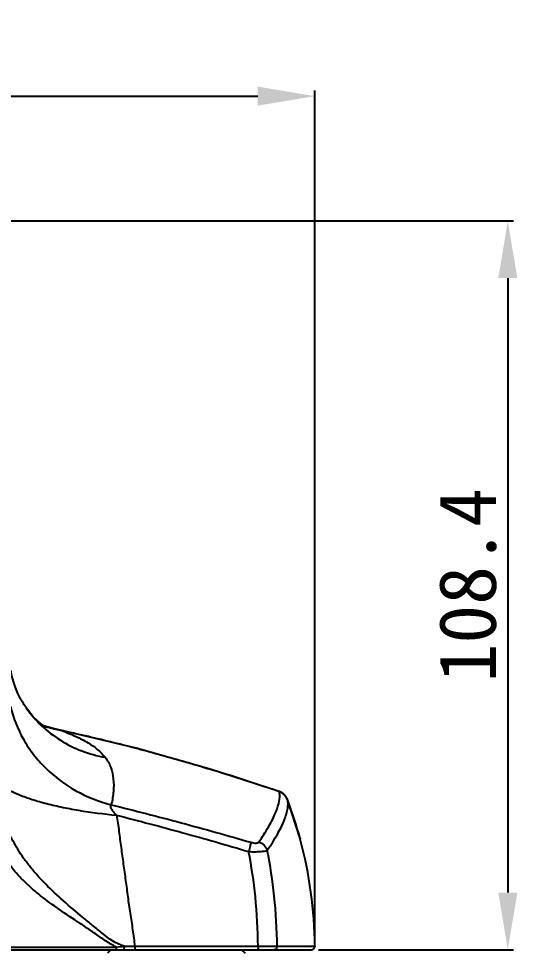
# Model space of a CAD drawing. Header units: millimetres. Extents: x 3495 to 4455, y 26793 to 27144.
# Drawn here: x 3788.6 to 3862.8, y 27005.4 to 27144.2 of the extents above; entities that cross this region are included whole.
import ezdxf

# ---------------------------------------------------------------- set-up
doc = ezdxf.new("R2010")
doc.units = ezdxf.units.MM
doc.styles.get("Standard").update_dxf_attribs({"font": ''})
doc.styles.get('Standard').set_extended_font_data('SimSun')
doc.dimstyles.new('副本 ISO-25-2bei', dxfattribs={"dimscale": 1.7, "dimtxt": 5, "dimasz": 5, "dimexe": 0.5, "dimexo": 0.625, "dimgap": 1, "dimtad": 1, "dimlfac": 0.0393, "dimdsep": 46, "dimtxsty": 'Standard', "dimcen": 2.5, "dimclrd": 1, "dimclre": 1, "dimclrt": 3, "dimadec": 0, "dimazin": 0, "dimtfac": 1, "dimtmove": 0, "dimatfit": 3, "dimfxl": 0, "dimarcsym": 0})

# ---------------------------------------------------------------- blocks, each defined once
blk = doc.blocks.new('*D1')
at = {"color": 1, "lineweight": -2, "transparency": 16777216}
for p, q in [((3689.71, 27007.26), (3689.71, 27133.55)), ((3832.67, 27007.26), (3832.67, 27133.55)), ((3698.21, 27132.7), (3824.17, 27132.7))]:
    blk.add_line(p, q, dxfattribs=at)
at = {"color": 1, "transparency": 16777216}
for points in [[(3698.21, 27134.12), (3698.21, 27131.28), (3689.71, 27132.7)], [(3824.17, 27134.12), (3824.17, 27131.28), (3832.67, 27132.7)]]:
    blk.add_solid(points, dxfattribs=at)
at = {"layer": 'Defpoints', "color": 0, "transparency": 16777216}
for p in [(3832.67, 27132.7), (3689.71, 27006.19), (3832.67, 27006.19)]:
    blk.add_point(p, dxfattribs=at)
at = {"color": 3, "transparency": 16777216, "insert": (3761.19, 27138.65), "char_height": 8.5, "attachment_point": 5, "bg_fill": 3, "box_fill_scale": 1.1, "bg_fill_color": 256, "bg_fill_true_color": 13158600, "bg_fill_transparency": 0}
blk.add_mtext('143', dxfattribs=at)
blk = doc.blocks.new('*D2')
at = {"color": 1, "lineweight": -2, "transparency": 16777216}
for p, q in [((3762.26, 27114.12), (3862.22, 27114.12)), ((3861.37, 27105.62), (3861.37, 27014.19)), ((3833.23, 27005.69), (3862.22, 27005.69))]:
    blk.add_line(p, q, dxfattribs=at)
at = {"color": 1, "transparency": 16777216}
for points in [[(3859.96, 27105.62), (3862.79, 27105.62), (3861.37, 27114.12)], [(3859.96, 27014.19), (3862.79, 27014.19), (3861.37, 27005.69)]]:
    blk.add_solid(points, dxfattribs=at)
at = {"layer": 'Defpoints', "color": 0, "transparency": 16777216}
for p in [(3761.19, 27114.12), (3832.16, 27005.69), (3861.37, 27005.69)]:
    blk.add_point(p, dxfattribs=at)
at = {"color": 3, "transparency": 16777216, "insert": (3855.42, 27059.9), "char_height": 8.5, "attachment_point": 5, "rotation": 90, "bg_fill": 3, "box_fill_scale": 1.1, "bg_fill_color": 256, "bg_fill_true_color": 13158600, "bg_fill_transparency": 0}
blk.add_mtext('108.4', dxfattribs=at)

msp = doc.modelspace()

# ---------------------------------------------------------------- linework, layer by layer
for points, knots in [([(3789.713, 27041.711), (3789.713, 27041.711), (3789.409, 27042.167), (3789.409, 27042.167), (3789.409, 27042.167), (3789.409, 27042.167), (3788.894, 27043.034), (3788.894, 27043.034), (3788.894, 27043.034), (3788.894, 27043.034), (3788.507, 27043.811), (3788.507, 27043.811), (3788.507, 27043.811), (3788.507, 27043.811), (3788.14, 27044.689), (3788.14, 27044.689), (3788.14, 27044.689), (3788.14, 27044.689), (3787.841, 27045.578), (3787.841, 27045.578), (3787.841, 27045.578), (3787.841, 27045.578), (3787.615, 27046.462), (3787.615, 27046.462), (3787.615, 27046.462), (3787.615, 27046.462), (3787.473, 27047.254), (3787.473, 27047.254)], [0, 0, 0, 0, 0.1428571, 0.1428571, 0.1428571, 0.1428572, 0.2857143, 0.2857143, 0.2857143, 0.2857143, 0.4285714, 0.4285714, 0.4285714, 0.4285714, 0.5714286, 0.5714286, 0.5714286, 0.5714286, 0.7142857, 0.7142857, 0.7142857, 0.7142857, 0.8571429, 0.8571429, 0.8571429, 0.8571429, 1, 1, 1, 1]), ([(3787.421, 27041.925), (3787.806, 27040.204), (3788.462, 27038.532), (3789.333, 27036.994), (3789.333, 27036.994), (3789.779, 27036.206), (3790.281, 27035.454), (3790.833, 27034.739), (3790.833, 27034.739), (3791.393, 27034.014), (3792.003, 27033.328), (3792.658, 27032.685), (3792.658, 27032.685), (3793.987, 27031.382), (3795.497, 27030.258), (3797.127, 27029.347), (3797.127, 27029.347), (3798.779, 27028.423), (3800.554, 27027.717), (3802.381, 27027.247)], [0, 0, 0, 0, 0.2, 0.2, 0.2, 0.2, 0.4, 0.4, 0.4, 0.4, 0.6, 0.6, 0.6, 0.6, 0.8, 0.8, 0.8, 0.8, 1, 1, 1, 1]), ([(3792.553, 27038.843), (3792.553, 27038.843), (3792.65, 27038.797), (3792.65, 27038.797), (3792.65, 27038.797), (3792.65, 27038.797), (3792.522, 27038.876), (3792.522, 27038.876), (3792.522, 27038.876), (3792.522, 27038.876), (3791.879, 27039.34), (3791.879, 27039.34), (3791.879, 27039.34), (3791.879, 27039.34), (3790.801, 27040.354), (3790.801, 27040.354), (3790.801, 27040.354), (3790.801, 27040.354), (3789.748, 27041.661), (3789.748, 27041.661)], [0, 0, 0, 0, 0.2, 0.2, 0.2, 0.2, 0.4, 0.4, 0.4, 0.4, 0.6, 0.6, 0.6, 0.6, 0.8, 0.8, 0.8, 0.8, 1, 1, 1, 1]), ([(3789.748, 27041.661), (3790.419, 27040.704), (3791.188, 27039.814), (3792.037, 27039.009), (3792.037, 27039.009), (3792.892, 27038.199), (3793.826, 27037.477), (3794.823, 27036.854), (3794.823, 27036.854), (3795.829, 27036.224), (3796.897, 27035.696), (3798.007, 27035.274), (3798.007, 27035.274), (3799.129, 27034.847), (3800.295, 27034.528), (3801.476, 27034.323)], [0, 0, 0, 0, 0.25, 0.25, 0.25, 0.25, 0.5, 0.5, 0.5, 0.5, 0.75, 0.75, 0.75, 0.75, 1, 1, 1, 1]), ([(3795.038, 27038.287), (3795.753, 27038.024), (3796.46, 27037.736), (3797.151, 27037.415), (3797.151, 27037.415), (3797.763, 27037.129), (3798.361, 27036.817), (3798.941, 27036.463), (3798.941, 27036.463), (3799.89, 27035.884), (3800.791, 27035.191), (3801.476, 27034.323)], [0, 0, 0, 0, 0.3333333, 0.3333333, 0.3333333, 0.3333333, 0.6666667, 0.6666667, 0.6666667, 0.6666667, 1, 1, 1, 1]), ([(3827.373, 27029.232), (3827.373, 27029.232), (3817.233, 27032.5), (3817.233, 27032.5), (3817.233, 27032.5), (3817.233, 27032.5), (3806.103, 27035.656), (3806.103, 27035.656), (3806.103, 27035.656), (3806.103, 27035.656), (3795.045, 27038.311), (3795.045, 27038.311)], [0, 0, 0, 0, 0.3333333, 0.3333333, 0.3333333, 0.3333333, 0.6666667, 0.6666667, 0.6666667, 0.6666667, 1, 1, 1, 1]), ([(3801.476, 27034.323), (3801.663, 27034.088), (3801.825, 27033.834), (3801.969, 27033.569), (3801.969, 27033.569), (3802.106, 27033.315), (3802.226, 27033.052), (3802.324, 27032.781), (3802.324, 27032.781), (3802.522, 27032.24), (3802.636, 27031.669), (3802.699, 27031.095), (3802.699, 27031.095), (3802.765, 27030.48), (3802.772, 27029.86), (3802.723, 27029.246), (3802.723, 27029.246), (3802.697, 27028.917), (3802.656, 27028.59), (3802.602, 27028.263), (3802.602, 27028.263), (3802.546, 27027.921), (3802.478, 27027.58), (3802.381, 27027.247)], [0, 0, 0, 0, 0.1666667, 0.1666667, 0.1666667, 0.1666667, 0.3333333, 0.3333333, 0.3333333, 0.3333333, 0.5, 0.5, 0.5, 0.5, 0.6666667, 0.6666667, 0.6666667, 0.6666667, 0.8333333, 0.8333333, 0.8333333, 0.8333333, 1, 1, 1, 1]), ([(3785.93, 27030.258), (3786.274, 27029.981), (3786.65, 27029.744), (3787.038, 27029.53), (3787.038, 27029.53), (3787.52, 27029.264), (3788.018, 27029.032), (3788.526, 27028.82), (3788.526, 27028.82), (3789.128, 27028.569), (3789.741, 27028.346), (3790.36, 27028.142), (3790.36, 27028.142), (3791.069, 27027.909), (3791.785, 27027.701), (3792.506, 27027.511), (3792.506, 27027.511), (3793.304, 27027.3), (3794.108, 27027.112), (3794.915, 27026.94), (3794.915, 27026.94), (3795.785, 27026.754), (3796.658, 27026.588), (3797.534, 27026.44), (3797.534, 27026.44), (3799.407, 27026.121), (3801.293, 27025.884), (3803.183, 27025.698)], [0, 0, 0, 0, 0.1428571, 0.1428571, 0.1428571, 0.1428572, 0.2857143, 0.2857143, 0.2857143, 0.2857143, 0.4285714, 0.4285714, 0.4285714, 0.4285714, 0.5714286, 0.5714286, 0.5714286, 0.5714286, 0.7142857, 0.7142857, 0.7142857, 0.7142857, 0.8571429, 0.8571429, 0.8571429, 0.8571429, 1, 1, 1, 1]), ([(3827.371, 27029.223), (3827.37, 27029.221), (3827.369, 27029.218), (3827.369, 27029.216), (3827.369, 27029.216), (3827.368, 27029.211), (3827.367, 27029.208), (3827.366, 27029.205)], [0, 0, 0, 0, 0.5, 0.5, 0.5, 0.5, 1, 1, 1, 1]), ([(3827.445, 27028.706), (3827.443, 27028.75), (3827.44, 27028.794), (3827.435, 27028.838), (3827.435, 27028.838), (3827.421, 27028.962), (3827.4, 27029.085), (3827.366, 27029.205)], [0, 0, 0, 0, 0.5, 0.5, 0.5, 0.5, 1, 1, 1, 1]), ([(3828.592, 27028.048), (3828.592, 27028.048), (3828.364, 27028.482), (3828.364, 27028.482), (3828.364, 27028.482), (3828.364, 27028.482), (3827.936, 27028.931), (3827.936, 27028.931)], [0, 0, 0, 0, 0.5, 0.5, 0.5, 0.5, 1, 1, 1, 1]), ([(3824.355, 27021.736), (3824.851, 27022.452), (3825.324, 27023.183), (3825.761, 27023.938), (3825.761, 27023.938), (3826.121, 27024.556), (3826.455, 27025.19), (3826.743, 27025.845), (3826.743, 27025.845), (3826.969, 27026.36), (3827.167, 27026.888), (3827.302, 27027.438), (3827.302, 27027.438), (3827.404, 27027.854), (3827.47, 27028.282), (3827.445, 27028.706)], [0, 0, 0, 0, 0.25, 0.25, 0.25, 0.25, 0.5, 0.5, 0.5, 0.5, 0.75, 0.75, 0.75, 0.75, 1, 1, 1, 1]), ([(3825.597, 27020.475), (3826.148, 27021.278), (3826.674, 27022.101), (3827.15, 27022.951), (3827.15, 27022.951), (3827.531, 27023.63), (3827.881, 27024.327), (3828.163, 27025.052), (3828.163, 27025.052), (3828.279, 27025.348), (3828.384, 27025.649), (3828.469, 27025.953), (3828.469, 27025.953), (3828.543, 27026.215), (3828.604, 27026.479), (3828.643, 27026.751), (3828.643, 27026.751), (3828.704, 27027.177), (3828.714, 27027.621), (3828.597, 27028.032)], [0, 0, 0, 0, 0.2, 0.2, 0.2, 0.2, 0.4, 0.4, 0.4, 0.4, 0.6, 0.6, 0.6, 0.6, 0.8, 0.8, 0.8, 0.8, 1, 1, 1, 1]), ([(3802.381, 27027.247), (3802.345, 27027.213), (3802.314, 27027.173), (3802.295, 27027.128), (3802.295, 27027.128), (3802.273, 27027.073), (3802.266, 27027.013), (3802.272, 27026.955), (3802.272, 27026.955), (3802.277, 27026.882), (3802.302, 27026.813), (3802.332, 27026.746), (3802.332, 27026.746), (3802.368, 27026.67), (3802.411, 27026.598), (3802.459, 27026.528), (3802.459, 27026.528), (3802.56, 27026.379), (3802.677, 27026.241), (3802.798, 27026.105), (3802.798, 27026.105), (3802.922, 27025.966), (3803.051, 27025.83), (3803.183, 27025.698)], [0, 0, 0, 0, 0.1666667, 0.1666667, 0.1666667, 0.1666667, 0.3333333, 0.3333333, 0.3333333, 0.3333333, 0.5, 0.5, 0.5, 0.5, 0.6666667, 0.6666667, 0.6666667, 0.6666667, 0.8333333, 0.8333333, 0.8333333, 0.8333333, 1, 1, 1, 1]), ([(3802.381, 27027.247), (3805.865, 27026.399), (3809.338, 27025.5), (3812.803, 27024.568), (3812.803, 27024.568), (3814.532, 27024.101), (3816.261, 27023.627), (3817.987, 27023.145), (3817.987, 27023.145), (3819.711, 27022.663), (3821.434, 27022.174), (3823.152, 27021.668)], [0, 0, 0, 0, 0.3333333, 0.3333333, 0.3333333, 0.3333333, 0.6666667, 0.6666667, 0.6666667, 0.6666667, 1, 1, 1, 1]), ([(3804.295, 27006.201), (3803.084, 27006.547), (3802.037, 27007.334), (3801.045, 27008.126), (3801.045, 27008.126), (3800.548, 27008.524), (3800.063, 27008.922), (3799.578, 27009.324), (3799.578, 27009.324), (3799.095, 27009.723), (3798.612, 27010.125), (3798.129, 27010.528), (3798.129, 27010.528), (3797.175, 27011.324), (3796.226, 27012.123), (3795.296, 27012.945), (3795.296, 27012.945), (3794.391, 27013.746), (3793.502, 27014.568), (3792.652, 27015.428), (3792.652, 27015.428), (3792.239, 27015.845), (3791.836, 27016.27), (3791.444, 27016.706), (3791.444, 27016.706), (3791.064, 27017.128), (3790.695, 27017.561), (3790.34, 27018.003), (3790.34, 27018.003), (3789.998, 27018.43), (3789.669, 27018.867), (3789.356, 27019.315), (3789.356, 27019.315), (3789.057, 27019.743), (3788.773, 27020.182), (3788.5, 27020.628), (3788.5, 27020.628), (3788.247, 27021.044), (3788.003, 27021.465), (3787.761, 27021.886), (3787.761, 27021.886), (3787.536, 27022.277), (3787.311, 27022.667), (3787.1, 27023.065), (3787.1, 27023.065), (3786.896, 27023.449), (3786.704, 27023.839), (3786.521, 27024.233), (3786.521, 27024.233), (3786.349, 27024.604), (3786.185, 27024.98), (3786.029, 27025.357)], [0, 0, 0, 0, 0.0769231, 0.0769231, 0.0769231, 0.0769231, 0.1538462, 0.1538462, 0.1538462, 0.1538462, 0.2307692, 0.2307692, 0.2307692, 0.2307692, 0.3076923, 0.3076923, 0.3076923, 0.3076923, 0.3846154, 0.3846154, 0.3846154, 0.3846154, 0.4615385, 0.4615385, 0.4615385, 0.4615385, 0.5384615, 0.5384615, 0.5384615, 0.5384615, 0.6153846, 0.6153846, 0.6153846, 0.6153846, 0.6923077, 0.6923077, 0.6923077, 0.6923077, 0.7692308, 0.7692308, 0.7692308, 0.7692308, 0.8461538, 0.8461538, 0.8461538, 0.8461539, 0.9230769, 0.9230769, 0.9230769, 0.9230769, 1, 1, 1, 1]), ([(3803.183, 27025.698), (3806.479, 27024.868), (3809.762, 27023.994), (3813.038, 27023.091), (3813.038, 27023.091), (3814.675, 27022.64), (3816.309, 27022.18), (3817.942, 27021.714), (3817.942, 27021.714), (3819.573, 27021.248), (3821.202, 27020.774), (3822.826, 27020.285)], [0, 0, 0, 0, 0.3333333, 0.3333333, 0.3333333, 0.3333333, 0.6666667, 0.6666667, 0.6666667, 0.6666667, 1, 1, 1, 1]), ([(3803.183, 27025.698), (3803.252, 27025.3), (3803.316, 27024.9), (3803.374, 27024.5), (3803.374, 27024.5), (3803.432, 27024.099), (3803.485, 27023.697), (3803.535, 27023.295), (3803.535, 27023.295), (3803.585, 27022.892), (3803.634, 27022.488), (3803.685, 27022.085), (3803.685, 27022.085), (3803.737, 27021.681), (3803.791, 27021.277), (3803.849, 27020.873), (3803.849, 27020.873), (3803.905, 27020.47), (3803.964, 27020.065), (3804.021, 27019.66), (3804.021, 27019.66), (3804.077, 27019.255), (3804.131, 27018.849), (3804.186, 27018.444), (3804.186, 27018.444), (3804.242, 27018.037), (3804.299, 27017.631), (3804.356, 27017.225), (3804.356, 27017.225), (3804.414, 27016.819), (3804.471, 27016.411), (3804.527, 27016.004), (3804.527, 27016.004), (3804.637, 27015.188), (3804.738, 27014.371), (3804.847, 27013.555), (3804.847, 27013.555), (3804.958, 27012.737), (3805.076, 27011.92), (3805.199, 27011.104), (3805.199, 27011.104), (3805.323, 27010.287), (3805.451, 27009.47), (3805.571, 27008.652), (3805.571, 27008.652), (3805.691, 27007.834), (3805.802, 27007.014), (3805.898, 27006.193)], [0, 0, 0, 0, 0.0833333, 0.0833333, 0.0833333, 0.0833333, 0.1666667, 0.1666667, 0.1666667, 0.1666667, 0.25, 0.25, 0.25, 0.25, 0.3333333, 0.3333333, 0.3333333, 0.3333333, 0.4166667, 0.4166667, 0.4166667, 0.4166667, 0.5, 0.5, 0.5, 0.5, 0.5833333, 0.5833333, 0.5833333, 0.5833333, 0.6666667, 0.6666667, 0.6666667, 0.6666667, 0.75, 0.75, 0.75, 0.75, 0.8333333, 0.8333333, 0.8333333, 0.8333333, 0.9166667, 0.9166667, 0.9166667, 0.9166667, 1, 1, 1, 1]), ([(3803.119, 27006.082), (3802.565, 27006.356), (3802.039, 27006.685), (3801.523, 27007.027), (3801.523, 27007.027), (3801.008, 27007.37), (3800.503, 27007.723), (3799.995, 27008.076), (3799.995, 27008.076), (3799.49, 27008.426), (3798.983, 27008.772), (3798.474, 27009.116), (3798.474, 27009.116), (3797.968, 27009.458), (3797.461, 27009.796), (3796.953, 27010.134), (3796.953, 27010.134), (3795.955, 27010.799), (3794.958, 27011.466), (3793.979, 27012.16), (3793.979, 27012.16), (3793.035, 27012.829), (3792.108, 27013.525), (3791.218, 27014.265), (3791.218, 27014.265), (3790.791, 27014.62), (3790.373, 27014.986), (3789.966, 27015.364), (3789.966, 27015.364), (3789.574, 27015.728), (3789.192, 27016.102), (3788.824, 27016.491), (3788.824, 27016.491), (3788.474, 27016.862), (3788.135, 27017.245), (3787.811, 27017.64), (3787.811, 27017.64), (3787.503, 27018.015), (3787.209, 27018.401), (3786.929, 27018.797), (3786.929, 27018.797), (3786.663, 27019.172), (3786.409, 27019.556), (3786.159, 27019.941), (3786.159, 27019.941), (3785.92, 27020.307), (3785.685, 27020.675), (3785.458, 27021.048), (3785.458, 27021.048), (3785.243, 27021.401), (3785.035, 27021.758), (3784.836, 27022.121), (3784.836, 27022.121), (3784.647, 27022.462), (3784.466, 27022.808), (3784.291, 27023.157)], [0, 0, 0, 0, 0.0714286, 0.0714286, 0.0714286, 0.0714286, 0.1428571, 0.1428571, 0.1428571, 0.1428572, 0.2142857, 0.2142857, 0.2142857, 0.2142857, 0.2857143, 0.2857143, 0.2857143, 0.2857143, 0.3571429, 0.3571429, 0.3571429, 0.3571429, 0.4285714, 0.4285714, 0.4285714, 0.4285714, 0.5, 0.5, 0.5, 0.5, 0.5714286, 0.5714286, 0.5714286, 0.5714286, 0.6428571, 0.6428571, 0.6428571, 0.6428572, 0.7142857, 0.7142857, 0.7142857, 0.7142857, 0.7857143, 0.7857143, 0.7857143, 0.7857143, 0.8571429, 0.8571429, 0.8571429, 0.8571429, 0.9285714, 0.9285714, 0.9285714, 0.9285714, 1, 1, 1, 1]), ([(3823.152, 27021.668), (3823.126, 27021.477), (3823.083, 27021.289), (3823.038, 27021.101), (3823.038, 27021.101), (3822.973, 27020.828), (3822.902, 27020.556), (3822.826, 27020.285)], [0, 0, 0, 0, 0.5, 0.5, 0.5, 0.5, 1, 1, 1, 1]), ([(3823.152, 27021.668), (3823.283, 27021.629), (3823.42, 27021.597), (3823.554, 27021.576), (3823.554, 27021.576), (3823.673, 27021.558), (3823.791, 27021.548), (3823.919, 27021.555), (3823.919, 27021.555), (3824.084, 27021.566), (3824.265, 27021.606), (3824.355, 27021.736)], [0, 0, 0, 0, 0.3333333, 0.3333333, 0.3333333, 0.3333333, 0.6666667, 0.6666667, 0.6666667, 0.6666667, 1, 1, 1, 1]), ([(3824.355, 27021.736), (3824.638, 27021.624), (3824.9, 27021.452), (3825.116, 27021.233), (3825.116, 27021.233), (3825.328, 27021.018), (3825.495, 27020.757), (3825.597, 27020.475)], [0, 0, 0, 0, 0.5, 0.5, 0.5, 0.5, 1, 1, 1, 1]), ([(3822.826, 27020.285), (3823.13, 27020.273), (3823.434, 27020.267), (3823.737, 27020.268), (3823.737, 27020.268), (3824.007, 27020.27), (3824.277, 27020.278), (3824.546, 27020.297), (3824.546, 27020.297), (3824.758, 27020.311), (3824.971, 27020.332), (3825.182, 27020.367), (3825.182, 27020.367), (3825.323, 27020.391), (3825.465, 27020.42), (3825.597, 27020.475)], [0, 0, 0, 0, 0.25, 0.25, 0.25, 0.25, 0.5, 0.5, 0.5, 0.5, 0.75, 0.75, 0.75, 0.75, 1, 1, 1, 1]), ([(3761.194, 27006.052), (3768.188, 27006.052), (3775.182, 27006.052), (3782.176, 27006.054), (3782.176, 27006.054), (3785.669, 27006.055), (3789.162, 27006.057), (3792.655, 27006.06), (3792.655, 27006.06), (3796.143, 27006.063), (3799.631, 27006.068), (3803.119, 27006.082)], [0, 0, 0, 0, 0.3333333, 0.3333333, 0.3333333, 0.3333333, 0.6666667, 0.6666667, 0.6666667, 0.6666667, 1, 1, 1, 1]), ([(3803.119, 27006.082), (3803.118, 27006.03), (3803.117, 27005.979), (3803.114, 27005.927), (3803.114, 27005.927), (3803.112, 27005.885), (3803.109, 27005.843), (3803.104, 27005.801), (3803.104, 27005.801), (3803.102, 27005.773), (3803.098, 27005.745), (3803.092, 27005.719), (3803.092, 27005.719), (3803.09, 27005.713), (3803.088, 27005.706), (3803.085, 27005.699), (3803.085, 27005.699), (3803.083, 27005.694), (3803.081, 27005.691), (3803.078, 27005.691)], [0, 0, 0, 0, 0.2, 0.2, 0.2, 0.2, 0.4, 0.4, 0.4, 0.4, 0.6, 0.6, 0.6, 0.6, 0.8, 0.8, 0.8, 0.8, 1, 1, 1, 1]), ([(3804.295, 27006.201), (3804.295, 27006.136), (3804.293, 27006.072), (3804.289, 27006.007), (3804.289, 27006.007), (3804.286, 27005.95), (3804.281, 27005.893), (3804.272, 27005.842), (3804.272, 27005.842), (3804.267, 27005.806), (3804.262, 27005.773), (3804.248, 27005.73), (3804.248, 27005.73), (3804.242, 27005.712), (3804.234, 27005.691), (3804.218, 27005.691)], [0, 0, 0, 0, 0.25, 0.25, 0.25, 0.25, 0.5, 0.5, 0.5, 0.5, 0.75, 0.75, 0.75, 0.75, 1, 1, 1, 1]), ([(3805.898, 27006.193), (3805.898, 27006.129), (3805.896, 27006.065), (3805.894, 27006.001), (3805.894, 27006.001), (3805.892, 27005.947), (3805.889, 27005.892), (3805.884, 27005.838), (3805.884, 27005.838), (3805.883, 27005.817), (3805.88, 27005.797), (3805.878, 27005.776), (3805.878, 27005.776), (3805.875, 27005.76), (3805.873, 27005.744), (3805.869, 27005.729), (3805.869, 27005.729), (3805.868, 27005.72), (3805.866, 27005.711), (3805.861, 27005.701), (3805.861, 27005.701), (3805.859, 27005.696), (3805.857, 27005.691), (3805.853, 27005.691)], [0, 0, 0, 0, 0.1666667, 0.1666667, 0.1666667, 0.1666667, 0.3333333, 0.3333333, 0.3333333, 0.3333333, 0.5, 0.5, 0.5, 0.5, 0.6666667, 0.6666667, 0.6666667, 0.6666667, 0.8333333, 0.8333333, 0.8333333, 0.8333333, 1, 1, 1, 1]), ([(3824.229, 27006.192), (3824.229, 27006.129), (3824.227, 27006.065), (3824.224, 27006.001), (3824.224, 27006.001), (3824.222, 27005.947), (3824.217, 27005.893), (3824.211, 27005.838), (3824.211, 27005.838), (3824.206, 27005.801), (3824.2, 27005.763), (3824.19, 27005.729), (3824.19, 27005.729), (3824.187, 27005.719), (3824.184, 27005.71), (3824.178, 27005.701), (3824.178, 27005.701), (3824.175, 27005.696), (3824.171, 27005.691), (3824.166, 27005.691)], [0, 0, 0, 0, 0.2, 0.2, 0.2, 0.2, 0.4, 0.4, 0.4, 0.4, 0.6, 0.6, 0.6, 0.6, 0.8, 0.8, 0.8, 0.8, 1, 1, 1, 1]), ([(3827.061, 27006.194), (3827.062, 27006.067), (3827.015, 27005.934), (3826.925, 27005.838), (3826.925, 27005.838), (3826.839, 27005.748), (3826.714, 27005.691), (3826.593, 27005.691)], [0, 0, 0, 0, 0.5, 0.5, 0.5, 0.5, 1, 1, 1, 1]), ([(3832.165, 27005.691), (3832.298, 27005.691), (3832.426, 27005.744), (3832.519, 27005.838), (3832.519, 27005.838), (3832.613, 27005.933), (3832.665, 27006.061), (3832.664, 27006.194)], [0, 0, 0, 0, 0.5, 0.5, 0.5, 0.5, 1, 1, 1, 1]), ([(3832.674, 27006.194), (3832.674, 27006.199), (3832.669, 27006.204), (3832.664, 27006.204), (3832.664, 27006.204), (3832.659, 27006.204), (3832.654, 27006.199), (3832.654, 27006.194), (3832.654, 27006.194), (3832.654, 27006.188), (3832.659, 27006.184), (3832.664, 27006.184), (3832.664, 27006.184), (3832.669, 27006.184), (3832.674, 27006.188), (3832.674, 27006.194)], [0, 0, 0, 0, 0.25, 0.25, 0.25, 0.25, 0.5, 0.5, 0.5, 0.5, 0.75, 0.75, 0.75, 0.75, 1, 1, 1, 1])]:
    msp.add_open_spline(points, degree=3, knots=knots)
for points in [[(3789.713, 27041.711), (3789.713, 27041.711), (3789.748, 27041.661), (3789.748, 27041.661)], [(3793.755, 27038.614), (3793.755, 27038.614), (3792.337, 27039.009), (3792.337, 27039.009)], [(3792.383, 27038.985), (3792.447, 27038.966), (3792.512, 27038.947), (3792.576, 27038.929)], [(3792.576, 27038.929), (3792.742, 27038.88), (3792.909, 27038.832), (3793.076, 27038.786)], [(3793.076, 27038.786), (3793.426, 27038.688), (3793.777, 27038.595), (3794.128, 27038.506)], [(3795.045, 27038.311), (3795.045, 27038.311), (3793.755, 27038.614), (3793.755, 27038.614)], [(3794.128, 27038.506), (3794.43, 27038.43), (3794.734, 27038.357), (3795.038, 27038.287)], [(3797.109, 27037.829), (3796.419, 27037.985), (3795.729, 27038.138), (3795.038, 27038.287)], [(3795.045, 27038.311), (3795.045, 27038.311), (3795.039, 27038.287), (3795.039, 27038.287)], [(3804.636, 27036.011), (3802.135, 27036.654), (3799.627, 27037.26), (3797.109, 27037.829)], [(3808.108, 27035.094), (3806.952, 27035.407), (3805.795, 27035.713), (3804.636, 27036.011)], [(3815.189, 27033.085), (3812.837, 27033.783), (3810.476, 27034.453), (3808.108, 27035.094)], [(3819.368, 27031.817), (3817.977, 27032.248), (3816.585, 27032.671), (3815.189, 27033.085)], [(3825.349, 27029.891), (3823.362, 27030.555), (3821.369, 27031.197), (3819.368, 27031.817)], [(3827.366, 27029.205), (3826.695, 27029.437), (3826.022, 27029.666), (3825.349, 27029.891)], [(3827.89, 27028.942), (3827.729, 27029.055), (3827.553, 27029.143), (3827.366, 27029.205)], [(3827.374, 27029.232), (3827.374, 27029.232), (3827.371, 27029.223), (3827.371, 27029.223)], [(3827.795, 27029.021), (3827.662, 27029.105), (3827.52, 27029.173), (3827.371, 27029.223)], [(3827.936, 27028.931), (3827.936, 27028.931), (3827.373, 27029.232), (3827.373, 27029.232)], [(3827.897, 27028.952), (3827.864, 27028.976), (3827.83, 27029), (3827.795, 27029.021)], [(3828.283, 27028.577), (3828.169, 27028.715), (3828.037, 27028.838), (3827.89, 27028.942)], [(3828.155, 27028.73), (3828.076, 27028.812), (3827.99, 27028.886), (3827.897, 27028.952)], [(3828.333, 27028.522), (3828.279, 27028.596), (3828.219, 27028.666), (3828.155, 27028.73)], [(3828.318, 27028.533), (3828.306, 27028.548), (3828.295, 27028.562), (3828.283, 27028.577)], [(3828.597, 27028.032), (3828.529, 27028.211), (3828.435, 27028.38), (3828.318, 27028.533)], [(3828.594, 27028.043), (3828.53, 27028.213), (3828.442, 27028.375), (3828.333, 27028.522)], [(3828.592, 27028.048), (3828.592, 27028.048), (3828.592, 27028.048), (3828.592, 27028.048)], [(3828.592, 27028.048), (3828.592, 27028.048), (3828.592, 27028.048), (3828.592, 27028.048)], [(3830.477, 27022.215), (3830.477, 27022.215), (3828.592, 27028.048), (3828.592, 27028.048)], [(3830.477, 27022.215), (3829.946, 27024.188), (3829.317, 27026.132), (3828.594, 27028.043)], [(3828.597, 27028.032), (3828.597, 27028.032), (3828.594, 27028.043), (3828.594, 27028.043)], [(3830.477, 27022.215), (3830.477, 27022.215), (3830.492, 27022.162), (3830.492, 27022.162)], [(3832.664, 27006.194), (3832.621, 27011.571), (3831.896, 27016.921), (3830.504, 27022.115)], [(3823.829, 27013.545), (3823.596, 27015.806), (3823.262, 27018.055), (3822.826, 27020.285)], [(3826.64, 27013.666), (3826.399, 27015.951), (3826.05, 27018.223), (3825.597, 27020.475)], [(3827.061, 27006.194), (3827.044, 27008.69), (3826.904, 27011.183), (3826.64, 27013.666)], [(3824.229, 27006.192), (3824.212, 27008.648), (3824.079, 27011.102), (3823.829, 27013.545)], [(3690.223, 27005.691), (3690.223, 27005.691), (3832.166, 27005.691), (3832.166, 27005.691)], [(3802.338, 27005.691), (3802.338, 27005.691), (3801.84, 27005.193), (3801.84, 27005.193)], [(3803.119, 27006.082), (3803.511, 27006.127), (3803.902, 27006.169), (3804.295, 27006.201)], [(3804.295, 27006.201), (3804.829, 27006.197), (3805.363, 27006.195), (3805.898, 27006.193)], [(3805.898, 27006.193), (3805.898, 27006.193), (3824.229, 27006.192), (3824.229, 27006.192)], [(3821.788, 27005.691), (3821.788, 27005.691), (3822.286, 27005.193), (3822.286, 27005.193)], [(3824.229, 27006.192), (3824.229, 27006.192), (3827.061, 27006.194), (3827.061, 27006.194)], [(3827.061, 27006.194), (3827.061, 27006.194), (3832.664, 27006.194), (3832.664, 27006.194)]]:
    msp.add_open_spline(points, degree=3)

# ---------------------------------------------------------------- next in the draw order: dimensions: what is measured, and where the dimension line sits
dim = msp.add_linear_dim(base=(3832.674, 27132.701), p1=(3689.715, 27006.194), p2=(3832.674, 27006.194), dimstyle='副本 ISO-25-2bei', override={"dimdec": 1, "dimlfac": 1, "dimtfill": 1})
dim.commit()
dim.dimension.update_dxf_attribs({"geometry": '*D1', "text_midpoint": (3761.194, 27138.651)})

# ---------------------------------------------------------------- next in the draw order: dimensions: what is measured, and where the dimension line sits
dim = msp.add_linear_dim(base=(3861.374, 27005.691), p1=(3761.195, 27114.119), p2=(3832.165, 27005.691), angle=90, dimstyle='副本 ISO-25-2bei', override={"dimdec": 1, "dimlfac": 1, "dimtfill": 1})
dim.commit()
dim.dimension.update_dxf_attribs({"geometry": '*D2', "text_midpoint": (3855.424, 27059.905)})

doc.saveas('drawing.dxf')
